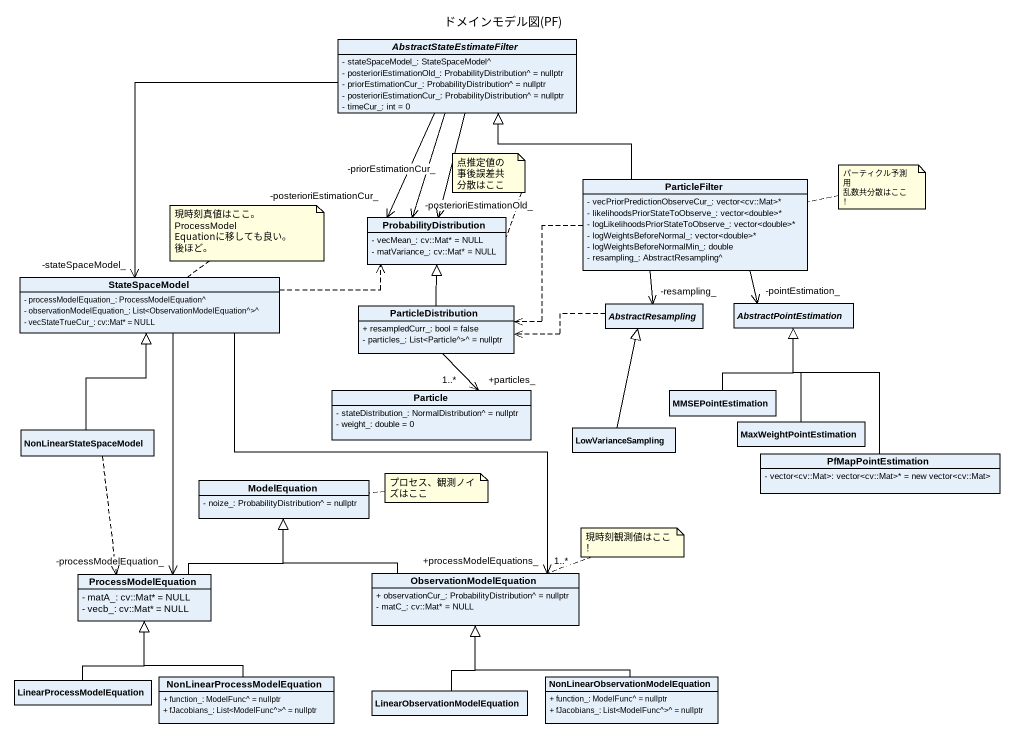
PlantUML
@startuml
title ドメインモデル図(PF)
hide circle
hide empty members
skinparam classAttributeIconSize 0
abstract class AbstractStateEstimateFilter {
  - stateSpaceModel_: StateSpaceModel^
  - posterioriEstimationOld_: ProbabilityDistribution^ = nullptr
  - priorEstimationCur_: ProbabilityDistribution^ = nullptr
  - posterioriEstimationCur_: ProbabilityDistribution^ = nullptr
  - timeCur_: int = 0
}
class ParticleFilter {
  - vecPriorPredictionObserveCur_: vector<cv::Mat>*
  - likelihoodsPriorStateToObserve_: vector<double>*
  - logLikelihoodsPriorStateToObserve_: vector<double>*
  - logWeightsBeforeNormal_: vector<double>*
  - logWeightsBeforeNormalMin_: double
  - resampling_: AbstractResampling^
}
class ProbabilityDistribution {
  - vecMean_: cv::Mat* = NULL
  - matVariance_: cv::Mat* = NULL
}
class StateSpaceModel {
  - processModelEquation_: ProcessModelEquation^
  - observationModelEquation_: List<ObservationModelEquation^>^
  - vecStateTrueCur_: cv::Mat* = NULL
}
class ParticleDistribution {
  + resampledCurr_: bool = false
  - particles_: List<Particle^>^ = nullptr
}
abstract class AbstractResampling
abstract class AbstractPointEstimation
class Particle {
  - stateDistribution_: NormalDistribution^ = nullptr
  - weight_: double = 0
}
class MMSEPointEstimation
class NonLinearStateSpaceModel
class LowVarianceSampling
class MaxWeightPointEstimation
class PfMapPointEstimation {
  - vector<cv::Mat>: vector<cv::Mat>* = new vector<cv::Mat>
}
class ModelEquation {
  - noize_: ProbabilityDistribution^ = nullptr
}
class ProcessModelEquation {
  - matA_: cv::Mat* = NULL
  - vecb_: cv::Mat* = NULL
}
class ObservationModelEquation {
  + observationCur_: ProbabilityDistribution^ = nullptr
  - matC_: cv::Mat* = NULL
}
class "NonLinearProcessModelEquation" as NonLinearProcessModelEquatio {
  + function_: ModelFunc^ = nullptr
  + fJacobians_: List<ModelFunc^>^ = nullptr
}
class "NonLinearObservationModelEquation" as NonLinearObservationModelEqu {
  + function_: ModelFunc^ = nullptr
  + fJacobians_: List<ModelFunc^>^ = nullptr
}
class LinearProcessModelEquation
class "LinearObservationModelEquation" as LinearObservationModelEquati
AbstractStateEstimateFilter --> "-posterioriEstimationCur_" ProbabilityDistribution
AbstractStateEstimateFilter --> "-posterioriEstimationOld_" ProbabilityDistribution
AbstractStateEstimateFilter --> "-priorEstimationCur_" ProbabilityDistribution
AbstractStateEstimateFilter --> "-stateSpaceModel_" StateSpaceModel
ParticleFilter -up-|> AbstractStateEstimateFilter
ParticleFilter .left.> ParticleDistribution
ParticleFilter --> "-resampling_" AbstractResampling
ParticleFilter --> "-pointEstimation_" AbstractPointEstimation
StateSpaceModel .right.> ProbabilityDistribution
StateSpaceModel --> "-processModelEquation_" ProcessModelEquation
StateSpaceModel --> "+processModelEquations_\n1..*" ObservationModelEquation
ParticleDistribution -up-|> ProbabilityDistribution
ParticleDistribution --> "+particles_\n1..*" Particle
AbstractResampling .left.> ParticleDistribution
MMSEPointEstimation -up-|> AbstractPointEstimation
NonLinearStateSpaceModel -up-|> StateSpaceModel
NonLinearStateSpaceModel ..> ProcessModelEquation
LowVarianceSampling -up-|> AbstractResampling
MaxWeightPointEstimation -up-|> AbstractPointEstimation
PfMapPointEstimation -up-|> AbstractPointEstimation
ProcessModelEquation -up-|> ModelEquation
ObservationModelEquation -left-|> ModelEquation
NonLinearProcessModelEquatio -up-|> ProcessModelEquation
NonLinearObservationModelEqu -up-|> ObservationModelEquation
LinearProcessModelEquation -up-|> ProcessModelEquation
LinearObservationModelEquati -up-|> ObservationModelEquation
note top of ProbabilityDistribution : 点推定値の事後誤差共分散はここ
note right of ParticleFilter
  パーティクル予測用
  乱数共分散はここ！
end note
note top of StateSpaceModel
  現時刻真値はここ。
  ProcessModelEquationに移しても良い。
  後ほど。
end note
note right of ModelEquation : プロセス、観測ノイズはここ
note right of ObservationModelEquation : 現時刻観測値はここ！
@enduml
